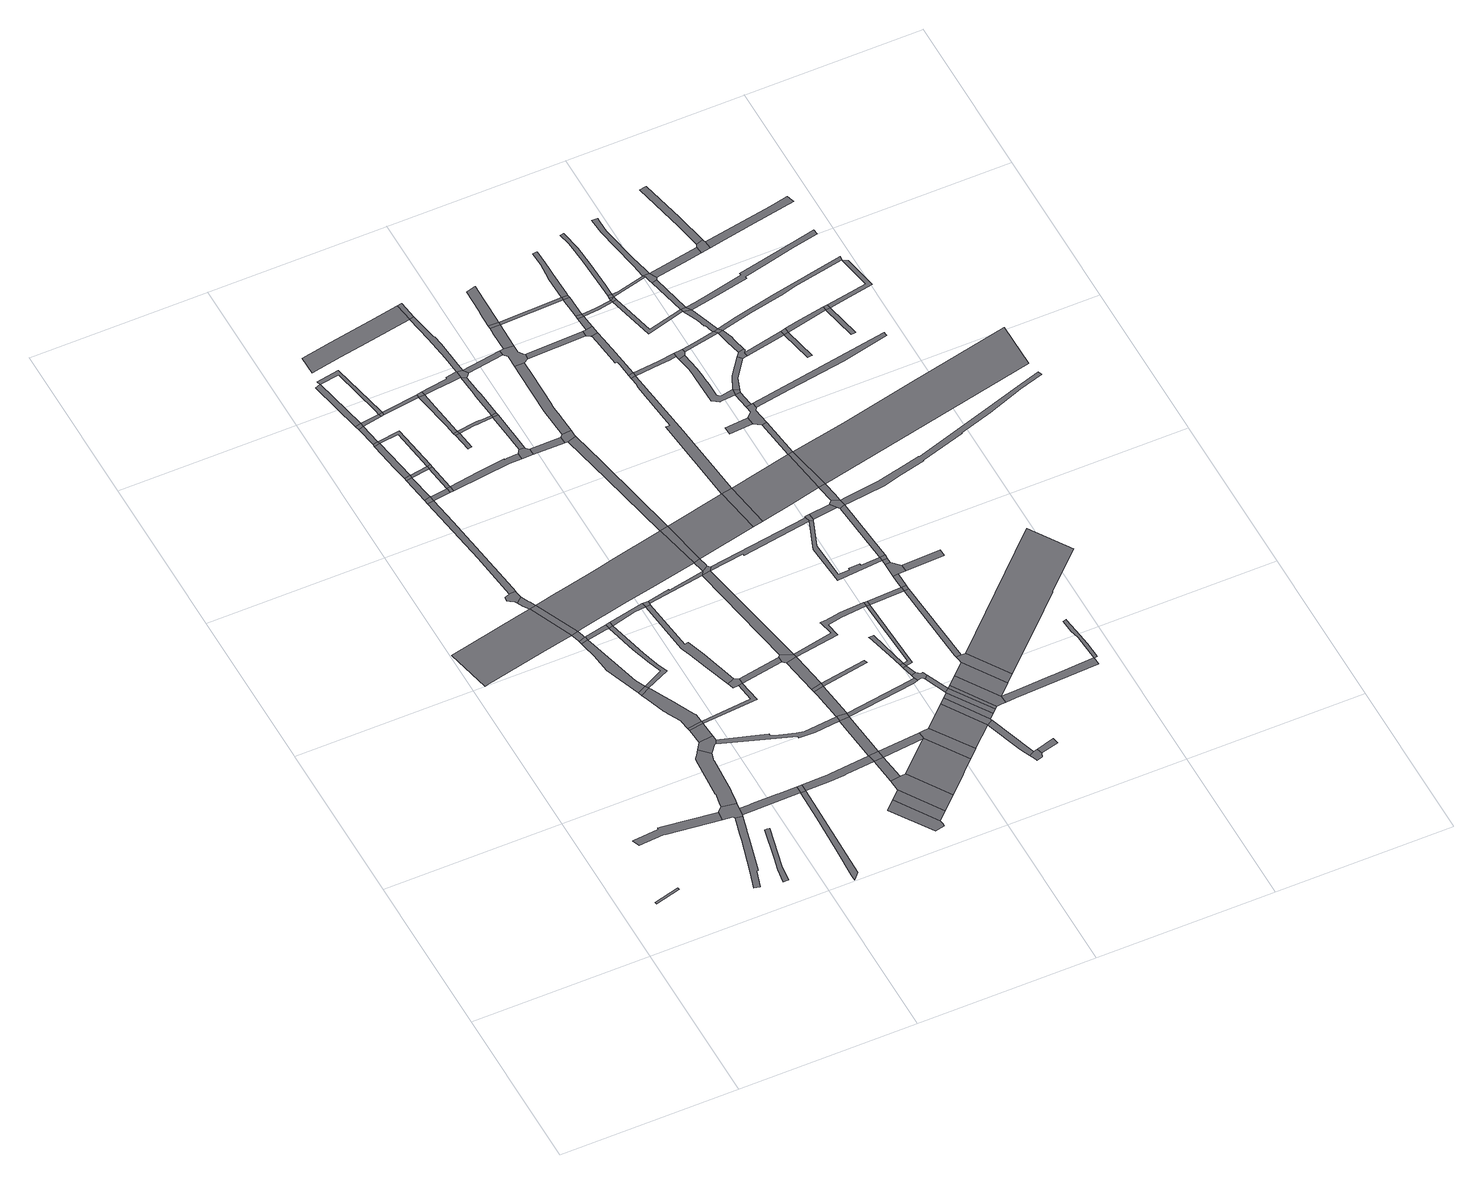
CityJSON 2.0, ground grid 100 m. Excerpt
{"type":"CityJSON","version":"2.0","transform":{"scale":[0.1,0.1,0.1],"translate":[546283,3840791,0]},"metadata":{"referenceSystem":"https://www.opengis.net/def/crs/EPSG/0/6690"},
"CityObjects":{
"road1":{"type":"Road","geometry":[{"type":"MultiSurface","lod":"1","boundaries":[[[0,1,2,3]]]}]},
"road2":{"type":"Road","attributes":{"RoadStructureAttribute.sectionType":"1"},"geometry":[{"type":"MultiSurface","lod":"1","boundaries":[[[4,5,6,7,8,9,10,11,12,13]]]}]},
"road3":{"type":"Road","attributes":{"RoadStructureAttribute.sectionType":"1"},"geometry":[{"type":"MultiSurface","lod":"1","boundaries":[[[14,15,16,17,18,19,20,21,22,23,24,25,26,27,28,29,30]]]}]},
"road4":{"type":"Road","attributes":{"RoadStructureAttribute.sectionType":"1"},"geometry":[{"type":"MultiSurface","lod":"1","boundaries":[[[31,32,33,34,35,36,37,38]]]}]},
"road5":{"type":"Road","attributes":{"RoadStructureAttribute.sectionType":"1"},"geometry":[{"type":"MultiSurface","lod":"1","boundaries":[[[39,40,41,42,43,44,45,46,47]]]}]},
"road6":{"type":"Road","geometry":[{"type":"MultiSurface","lod":"1","boundaries":[[[48,49,13,12,50,51,14,30,52,53,54,55]]]}]},
"road7":{"type":"Road","attributes":{"RoadStructureAttribute.sectionType":"1"},"geometry":[{"type":"MultiSurface","lod":"1","boundaries":[[[56,57,58,59,60,61,62,63,64,65,48,55,66,67,68,69,70,71,72,73,74,75]]]}]},
"road8":{"type":"Road","geometry":[{"type":"MultiSurface","lod":"1","boundaries":[[[76,77,78,79,80,81,82,83,84,85,86]]]}]},
"road9":{"type":"Road","attributes":{"RoadStructureAttribute.sectionType":"1"},"geometry":[{"type":"MultiSurface","lod":"1","boundaries":[[[87,88,89,90,91,53,52,92,93]]]}]},
"road10":{"type":"Road","attributes":{"RoadStructureAttribute.sectionType":"1"},"geometry":[{"type":"MultiSurface","lod":"1","boundaries":[[[94,95,96,86,85,97,31,98]]]}]},
"road11":{"type":"Road","geometry":[{"type":"MultiSurface","lod":"1","boundaries":[[[99,100,101,56,75,102,103,104]]]}]},
"road12":{"type":"Road","geometry":[{"type":"MultiSurface","lod":"1","boundaries":[[[98,31,38,105]]]}]},
"road13":{"type":"Road","geometry":[{"type":"MultiSurface","lod":"1","boundaries":[[[106,107,108,109]]]}]},
"road14":{"type":"Road","attributes":{"RoadStructureAttribute.sectionType":"1"},"geometry":[{"type":"MultiSurface","lod":"1","boundaries":[[[110,111,112,113,114,115,116,117,107,106]]]}]},
"road15":{"type":"Road","attributes":{"RoadStructureAttribute.sectionType":"1"},"geometry":[{"type":"MultiSurface","lod":"1","boundaries":[[[118,119,105,38,120,121,122,123]]]}]},
"road16":{"type":"Road","geometry":[{"type":"MultiSurface","lod":"1","boundaries":[[[124,123,122,114,113]]]}]},
"road17":{"type":"Road","attributes":{"RoadStructureAttribute.sectionType":"1"},"geometry":[{"type":"MultiSurface","lod":"1","boundaries":[[[125,126,127,101,100]]]}]},
"road18":{"type":"Road","attributes":{"RoadStructureAttribute.sectionType":"1"},"geometry":[{"type":"MultiSurface","lod":"1","boundaries":[[[128,93,129,130,131,132,133,134]]]}]},
"road19":{"type":"Road","attributes":{"RoadStructureAttribute.sectionType":"1"},"geometry":[{"type":"MultiSurface","lod":"1","boundaries":[[[135,136,137,138,139,140,141,142,143,109,108,144,145,146,147,148,149,150,151,152]]]}]},
"road20":{"type":"Road","geometry":[{"type":"MultiSurface","lod":"1","boundaries":[[[152,151,127,126,153]]]}]},
"road21":{"type":"Road","attributes":{"RoadStructureAttribute.sectionType":"1"},"geometry":[{"type":"MultiSurface","lod":"1","boundaries":[[[154,155,156,157,158,78,77]]]}]},
"road22":{"type":"Road","geometry":[{"type":"MultiSurface","lod":"1","boundaries":[[[159,160,157,156]]]}]},
"road23":{"type":"Road","attributes":{"RoadStructureAttribute.sectionType":"1"},"geometry":[{"type":"MultiSurface","lod":"1","boundaries":[[[161,124,113,162,163,164]]]}]},
"road24":{"type":"Road","attributes":{"RoadStructureAttribute.sectionType":"1"},"geometry":[{"type":"MultiSurface","lod":"1","boundaries":[[[165,166,160,159]]]}]},
"road25":{"type":"Road","geometry":[{"type":"MultiSurface","lod":"1","boundaries":[[[167,168,166,165]]]}]},
"road26":{"type":"Road","geometry":[{"type":"MultiSurface","lod":"1","boundaries":[[[169,87,93,128]]]}]},
"road27":{"type":"Road","attributes":{"RoadStructureAttribute.sectionType":"1"},"geometry":[{"type":"MultiSurface","lod":"1","boundaries":[[[170,171,172,173,168,167]]]}]},
"road28":{"type":"Road","attributes":{"RoadStructureAttribute.sectionType":"1"},"geometry":[{"type":"MultiSurface","lod":"1","boundaries":[[[174,175,176,177,164,178,179,180,106,109]]]}]},
"road29":{"type":"Road","geometry":[{"type":"MultiSurface","lod":"1","boundaries":[[[181,182,172,171]]]}]},
"road30":{"type":"Road","attributes":{"RoadStructureAttribute.sectionType":"1"},"geometry":[{"type":"MultiSurface","lod":"1","boundaries":[[[183,184,185,159,156,186,187]]]}]},
"road31":{"type":"Road","attributes":{"RoadStructureAttribute.sectionType":"1"},"geometry":[{"type":"MultiSurface","lod":"1","boundaries":[[[188,189,190,182,181]]]}]},
"road32":{"type":"Road","geometry":[{"type":"MultiSurface","lod":"1","boundaries":[[[191,161,164,177]]]}]},
"road33":{"type":"Road","geometry":[{"type":"MultiSurface","lod":"1","boundaries":[[[192,193,190,189]]]}]},
"road34":{"type":"Road","attributes":{"RoadStructureAttribute.sectionType":"1"},"geometry":[{"type":"MultiSurface","lod":"1","boundaries":[[[194,167,165,195]]]}]},
"road35":{"type":"Road","attributes":{"RoadStructureAttribute.sectionType":"1"},"geometry":[{"type":"MultiSurface","lod":"1","boundaries":[[[196,197,198,193,192]]]}]},
"road36":{"type":"Road","geometry":[{"type":"MultiSurface","lod":"1","boundaries":[[[199,183,187,200]]]}]},
"road37":{"type":"Road","attributes":{"RoadStructureAttribute.sectionType":"1"},"geometry":[{"type":"MultiSurface","lod":"1","boundaries":[[[201,181,171,202,194,203]]]}]},
"road38":{"type":"Road","attributes":{"RoadStructureAttribute.sectionType":"1"},"geometry":[{"type":"MultiSurface","lod":"1","boundaries":[[[204,195,183,199]]]}]},
"road39":{"type":"Road","attributes":{"RoadStructureAttribute.sectionType":"1"},"geometry":[{"type":"MultiSurface","lod":"1","boundaries":[[[205,206,207,208,209,153,126]]]}]},
"road40":{"type":"Road","attributes":{"RoadStructureAttribute.sectionType":"1"},"geometry":[{"type":"MultiSurface","lod":"1","boundaries":[[[210,192,189,211]]]}]},
"road41":{"type":"Road","geometry":[{"type":"MultiSurface","lod":"1","boundaries":[[[203,194,195,204]]]}]},
"road42":{"type":"Road","attributes":{"RoadStructureAttribute.sectionType":"1"},"geometry":[{"type":"MultiSurface","lod":"1","boundaries":[[[212,213,214,197,215,216,210,217]]]}]},
"road43":{"type":"Road","attributes":{"RoadStructureAttribute.sectionType":"1"},"geometry":[{"type":"MultiSurface","lod":"1","boundaries":[[[218,191,177,219,220,221,222]]]}]},
"road44":{"type":"Road","attributes":{"RoadStructureAttribute.sectionType":"1"},"geometry":[{"type":"MultiSurface","lod":"1","boundaries":[[[223,224,225,226,227,228,229,104,103,230,231,232,233,234]]]}]},
"road45":{"type":"Road","geometry":[{"type":"MultiSurface","lod":"1","boundaries":[[[217,210,211,235]]]}]},
"road46":{"type":"Road","attributes":{"RoadStructureAttribute.sectionType":"1"},"geometry":[{"type":"MultiSurface","lod":"1","boundaries":[[[236,237,238,169,128,239,240,241,242,243]]]}]},
"road47":{"type":"Road","geometry":[{"type":"MultiSurface","lod":"1","boundaries":[[[244,245,246,207,206,247]]]}]},
"road48":{"type":"Road","attributes":{"RoadStructureAttribute.sectionType":"1"},"geometry":[{"type":"MultiSurface","lod":"1","boundaries":[[[248,249,250,251,222,252,253,254,255,245,244]]]}]},
"road49":{"type":"Road","attributes":{"RoadStructureAttribute.sectionType":"1"},"geometry":[{"type":"MultiSurface","lod":"1","boundaries":[[[256,257,258,259,260,261,98,105,262,263,264,265,266]]]}]},
"road50":{"type":"Road","geometry":[{"type":"MultiSurface","lod":"1","boundaries":[[[267,218,222,251,268]]]}]},
"road51":{"type":"Road","geometry":[{"type":"MultiSurface","lod":"1","boundaries":[[[269,270,271,272,273,274,275]]]}]},
"road52":{"type":"Road","attributes":{"RoadStructureAttribute.sectionType":"1"},"geometry":[{"type":"MultiSurface","lod":"1","boundaries":[[[276,277,217,235,278,279]]]}]},
"road53":{"type":"Road","attributes":{"RoadStructureAttribute.sectionType":"1"},"geometry":[{"type":"MultiSurface","lod":"1","boundaries":[[[280,281,282,283,284,285,286,199,200,287,288,289,290]]]}]},
"road54":{"type":"Road","attributes":{"RoadStructureAttribute.sectionType":"1"},"geometry":[{"type":"MultiSurface","lod":"1","boundaries":[[[291,269,275,292]]]}]},
"road55":{"type":"Road","geometry":[{"type":"MultiSurface","lod":"1","boundaries":[[[293,294,295,296,297,298]]]}]},
"road56":{"type":"Road","geometry":[{"type":"MultiSurface","lod":"1","boundaries":[[[299,300,298,297]]]}]},
"road57":{"type":"Road","attributes":{"RoadStructureAttribute.sectionType":"1"},"geometry":[{"type":"MultiSurface","lod":"1","boundaries":[[[279,301,302,303,300,299,304,305,306,307]]]}]},
"road58":{"type":"Road","attributes":{"RoadStructureAttribute.sectionType":"1"},"geometry":[{"type":"MultiSurface","lod":"1","boundaries":[[[308,247,206,309]]]}]},
"road59":{"type":"Road","attributes":{"RoadStructureAttribute.sectionType":"1"},"geometry":[{"type":"MultiSurface","lod":"1","boundaries":[[[310,311,243,312,313]]]}]},
"road60":{"type":"Road","geometry":[{"type":"MultiSurface","lod":"1","boundaries":[[[314,276,279,307]]]}]},
"road61":{"type":"Road","geometry":[{"type":"MultiSurface","lod":"1","boundaries":[[[315,236,243,311]]]}]},
"road62":{"type":"Road","geometry":[{"type":"MultiSurface","lod":"1","boundaries":[[[316,317,313,312,291,292,318]]]}]},
"road63":{"type":"Road","attributes":{"RoadStructureAttribute.sectionType":"1"},"geometry":[{"type":"MultiSurface","lod":"1","boundaries":[[[319,320,321,322,323,324,325,326,327,328]]]}]},
"road64":{"type":"Road","attributes":{"RoadStructureAttribute.sectionType":"1"},"geometry":[{"type":"MultiSurface","lod":"1","boundaries":[[[329,233,330,236,315]]]}]},
"road65":{"type":"Road","attributes":{"RoadStructureAttribute.sectionType":"1"},"geometry":[{"type":"MultiSurface","lod":"1","boundaries":[[[331,332,333,267,268,334,335]]]}]},
"road66":{"type":"Road","attributes":{"RoadStructureAttribute.sectionType":"1"},"geometry":[{"type":"MultiSurface","lod":"1","boundaries":[[[336,337,338,339,340,341,299,297,342,343,344,345,346,347]]]}]},
"road67":{"type":"Road","geometry":[{"type":"MultiSurface","lod":"1","boundaries":[[[234,233,329,348]]]}]},
"road68":{"type":"Road","attributes":{"RoadStructureAttribute.sectionType":"1"},"geometry":[{"type":"MultiSurface","lod":"1","boundaries":[[[349,350,351,352,234,348]]]}]},
"road69":{"type":"Road","geometry":[{"type":"MultiSurface","lod":"1","boundaries":[[[353,354,351,350,355]]]}]},
"road70":{"type":"Road","geometry":[{"type":"MultiSurface","lod":"1","boundaries":[[[356,357,358,280,290,359,360,361,362]]]}]},
"road71":{"type":"Road","attributes":{"RoadStructureAttribute.sectionType":"1"},"geometry":[{"type":"MultiSurface","lod":"1","boundaries":[[[363,364,365,366,354,353]]]}]},
"road72":{"type":"Road","attributes":{"RoadStructureAttribute.sectionType":"1"},"geometry":[{"type":"MultiSurface","lod":"1","boundaries":[[[367,368,369,370,371,372,373,314,307,374,375,376,377,378]]]}]},
"road73":{"type":"Road","geometry":[{"type":"MultiSurface","lod":"1","boundaries":[[[379,308,309,380,366,365,381]]]}]},
"road74":{"type":"Road","attributes":{"RoadStructureAttribute.sectionType":"1"},"geometry":[{"type":"MultiSurface","lod":"1","boundaries":[[[382,315,311,383]]]}]},
"road75":{"type":"Road","attributes":{"RoadStructureAttribute.sectionType":"1"},"geometry":[{"type":"MultiSurface","lod":"1","boundaries":[[[384,347,385,386,356,362]]]}]},
"road76":{"type":"Road","geometry":[{"type":"MultiSurface","lod":"1","boundaries":[[[387,336,347,384]]]}]},
"road77":{"type":"Road","attributes":{"RoadStructureAttribute.sectionType":"1"},"geometry":[{"type":"MultiSurface","lod":"1","boundaries":[[[383,388,316,318,389,390,391]]]}]},
"road78":{"type":"Road","attributes":{"RoadStructureAttribute.sectionType":"1"},"geometry":[{"type":"MultiSurface","lod":"1","boundaries":[[[392,393,335,394,395,396,397,398,399,379,381]]]}]},
"road79":{"type":"Road","attributes":{"RoadStructureAttribute.sectionType":"1"},"geometry":[{"type":"MultiSurface","lod":"1","boundaries":[[[377,400,401,336,387,402,403,404]]]}]},
"road80":{"type":"Road","attributes":{"RoadStructureAttribute.sectionType":"1"},"geometry":[{"type":"MultiSurface","lod":"1","boundaries":[[[405,360,359,406,407]]]}]},
"road81":{"type":"Road","geometry":[{"type":"MultiSurface","lod":"1","boundaries":[[[408,367,378]]]}]},
"road82":{"type":"Road","geometry":[{"type":"MultiSurface","lod":"1","boundaries":[[[409,410,411,331,335,393,412]]]}]},
"road83":{"type":"Road","geometry":[{"type":"MultiSurface","lod":"1","boundaries":[[[413,414,266,415,416,331,411]]]}]},
"road84":{"type":"Road","geometry":[{"type":"MultiSurface","lod":"1","boundaries":[[[378,377,404,417,418,419,420]]]}]},
"road85":{"type":"Road","geometry":[{"type":"MultiSurface","lod":"1","boundaries":[[[421,256,266,414]]]}]},
"road86":{"type":"Road","attributes":{"RoadStructureAttribute.sectionType":"1"},"geometry":[{"type":"MultiSurface","lod":"1","boundaries":[[[422,423,424,353,355]]]}]},
"road87":{"type":"Road","attributes":{"RoadStructureAttribute.sectionType":"1"},"geometry":[{"type":"MultiSurface","lod":"1","boundaries":[[[425,426,427,428,429,328,430,431,432,408,378,420]]]}]},
"road88":{"type":"Road","attributes":{"RoadStructureAttribute.sectionType":"1"},"geometry":[{"type":"MultiSurface","lod":"1","boundaries":[[[433,434,435,436,348,329,437,438,439,440]]]}]},
"road89":{"type":"Road","attributes":{"RoadStructureAttribute.sectionType":"1"},"geometry":[{"type":"MultiSurface","lod":"1","boundaries":[[[441,442,443,444,445,446,256,421]]]}]},
"road90":{"type":"Road","geometry":[{"type":"MultiSurface","lod":"1","boundaries":[[[447,319,328,429]]]}]},
"road91":{"type":"Road","geometry":[{"type":"MultiSurface","lod":"1","boundaries":[[[448,449,382,383,391,450]]]}]},
"road92":{"type":"Road","geometry":[{"type":"MultiSurface","lod":"1","boundaries":[[[451,452,453,407,406,445,444]]]}]},
"road93":{"type":"Road","attributes":{"RoadStructureAttribute.sectionType":"1"},"geometry":[{"type":"MultiSurface","lod":"1","boundaries":[[[454,420,419,455]]]}]},
"road94":{"type":"Road","attributes":{"RoadStructureAttribute.sectionType":"1"},"geometry":[{"type":"MultiSurface","lod":"1","boundaries":[[[456,457,458,459,460,461,462,463,381,365,464,465,466,467]]]}]},
"road95":{"type":"Road","attributes":{"RoadStructureAttribute.sectionType":"1"},"geometry":[{"type":"MultiSurface","lod":"1","boundaries":[[[468,469,470,453,452,471,472,473,474,475,476,477,478,479,480]]]}]},
"road96":{"type":"Road","attributes":{"RoadStructureAttribute.sectionType":"1"},"geometry":[{"type":"MultiSurface","lod":"1","boundaries":[[[481,448,450,482,483]]]}]},
"road97":{"type":"Road","attributes":{"RoadStructureAttribute.sectionType":"1"},"geometry":[{"type":"MultiSurface","lod":"1","boundaries":[[[484,421,414,485]]]}]},
"road98":{"type":"Road","attributes":{"RoadStructureAttribute.sectionType":"1"},"geometry":[{"type":"MultiSurface","lod":"1","boundaries":[[[486,487,488,489]]]}]},
"road99":{"type":"Road","geometry":[{"type":"MultiSurface","lod":"1","boundaries":[[[490,491,487,486]]]}]},
"road100":{"type":"Road","geometry":[{"type":"MultiSurface","lod":"1","boundaries":[[[492,454,455,493,494,468,480,495,496,497,498,499,500,501]]]}]},
"road101":{"type":"Road","geometry":[{"type":"MultiSurface","lod":"1","boundaries":[[[502,503,504,505,506,491,490]]]}]},
"road102":{"type":"Road","geometry":[{"type":"MultiSurface","lod":"1","boundaries":[[[507,508,509,489,488,433,440,510,511,512,513,514,515,516]]]}]},
"road103":{"type":"Road","geometry":[{"type":"MultiSurface","lod":"1","boundaries":[[[517,481,483,518,519]]]}]},
"road104":{"type":"Road","attributes":{"RoadStructureAttribute.sectionType":"1"},"geometry":[{"type":"MultiSurface","lod":"1","boundaries":[[[520,521,522,412,393,523,524,525,526]]]}]},
"road105":{"type":"Road","attributes":{"RoadStructureAttribute.sectionType":"1"},"geometry":[{"type":"MultiSurface","lod":"1","boundaries":[[[516,515,527,528,529,530]]]}]},
"road106":{"type":"Road","attributes":{"RoadStructureAttribute.sectionType":"1"},"geometry":[{"type":"MultiSurface","lod":"1","boundaries":[[[531,532,492,501,533]]]}]},
"road107":{"type":"Road","attributes":{"RoadStructureAttribute.sectionType":"1"},"geometry":[{"type":"MultiSurface","lod":"1","boundaries":[[[534,517,519,535]]]}]},
"road108":{"type":"Road","attributes":{"RoadStructureAttribute.sectionType":"1"},"geometry":[{"type":"MultiSurface","lod":"1","boundaries":[[[536,518,483,537,538,539,540]]]}]},
"road109":{"type":"Road","geometry":[{"type":"MultiSurface","lod":"1","boundaries":[[[541,531,533,542]]]}]},
"road110":{"type":"Road","geometry":[{"type":"MultiSurface","lod":"1","boundaries":[[[543,540,539,544,545,546,547,548,549]]]}]},
"road111":{"type":"Road","attributes":{"RoadStructureAttribute.sectionType":"1"},"geometry":[{"type":"MultiSurface","lod":"1","boundaries":[[[530,529,534,535,550]]]}]},
"road112":{"type":"Road","attributes":{"RoadStructureAttribute.sectionType":"1"},"geometry":[{"type":"MultiSurface","lod":"1","boundaries":[[[467,551,490,486,552,553]]]}]},
"road113":{"type":"Road","geometry":[{"type":"MultiSurface","lod":"1","boundaries":[[[554,555,530,550,556]]]}]},
"road114":{"type":"Road","attributes":{"RoadStructureAttribute.sectionType":"1"},"geometry":[{"type":"MultiSurface","lod":"1","boundaries":[[[557,558,559,560,561,562,563,564,541,542]]]}]},
"road115":{"type":"Road","geometry":[{"type":"MultiSurface","lod":"1","boundaries":[[[565,484,485,566]]]}]},
"road116":{"type":"Road","attributes":{"RoadStructureAttribute.sectionType":"1"},"geometry":[{"type":"MultiSurface","lod":"1","boundaries":[[[567,554,556,568,569,570]]]}]},
"road117":{"type":"Road","geometry":[{"type":"MultiSurface","lod":"1","boundaries":[[[571,456,467,553]]]}]},
"road118":{"type":"Road","geometry":[{"type":"MultiSurface","lod":"1","boundaries":[[[572,573,574,543,549]]]}]},
"road119":{"type":"Road","attributes":{"RoadStructureAttribute.sectionType":"1"},"geometry":[{"type":"MultiSurface","lod":"1","boundaries":[[[575,498,497,576]]]}]},
"road120":{"type":"Road","attributes":{"RoadStructureAttribute.sectionType":"1"},"geometry":[{"type":"MultiSurface","lod":"1","boundaries":[[[577,567,570,578]]]}]},
"road121":{"type":"Road","attributes":{"RoadStructureAttribute.sectionType":"1"},"geometry":[{"type":"MultiSurface","lod":"1","boundaries":[[[579,580,581,582,583,584,585,586,587,588,589,590,484,565]]]}]},
"road122":{"type":"Road","attributes":{"RoadStructureAttribute.sectionType":"1"},"geometry":[{"type":"MultiSurface","lod":"1","boundaries":[[[591,571,553,592]]]}]},
"road123":{"type":"Road","attributes":{"RoadStructureAttribute.sectionType":"1"},"geometry":[{"type":"MultiSurface","lod":"1","boundaries":[[[593,542,533,594]]]}]},
"road124":{"type":"Road","geometry":[{"type":"MultiSurface","lod":"1","boundaries":[[[595,596,597,598,577,578,599,600]]]}]},
"road125":{"type":"Road","attributes":{"RoadStructureAttribute.sectionType":"1"},"geometry":[{"type":"MultiSurface","lod":"1","boundaries":[[[601,592,602,603,597,596]]]}]},
"road126":{"type":"Road","attributes":{"RoadStructureAttribute.sectionType":"1"},"geometry":[{"type":"MultiSurface","lod":"1","boundaries":[[[526,604,605,606,607,608,609,610,611,612,613,614]]]}]},
"road127":{"type":"Road","geometry":[{"type":"MultiSurface","lod":"1","boundaries":[[[615,616,520,526,614,617]]]}]},
"road128":{"type":"Road","geometry":[{"type":"MultiSurface","lod":"1","boundaries":[[[618,619,582,581]]]}]},
"road129":{"type":"Road","attributes":{"RoadStructureAttribute.sectionType":"1"},"geometry":[{"type":"MultiSurface","lod":"1","boundaries":[[[620,621,622,565,566,623,624]]]}]},
"road130":{"type":"Road","geometry":[{"type":"MultiSurface","lod":"1","boundaries":[[[625,626,591,592,601]]]}]},
"road131":{"type":"Road","attributes":{"RoadStructureAttribute.sectionType":"1"},"geometry":[{"type":"MultiSurface","lod":"1","boundaries":[[[627,628,629,630,631,632,633,634,635,636,619,618]]]}]},
"road132":{"type":"Road","attributes":{"RoadStructureAttribute.sectionType":"1"},"geometry":[{"type":"MultiSurface","lod":"1","boundaries":[[[637,638,639,640,641,591,626]]]}]},
"road133":{"type":"Road","geometry":[{"type":"MultiSurface","lod":"1","boundaries":[[[642,643,575,576,644,631,630]]]}]},
"road134":{"type":"Road","attributes":{"RoadStructureAttribute.sectionType":"1"},"geometry":[{"type":"MultiSurface","lod":"1","boundaries":[[[645,646,647,648,643,642]]]}]},
"road135":{"type":"Road","attributes":{"RoadStructureAttribute.sectionType":"1"},"geometry":[{"type":"MultiSurface","lod":"1","boundaries":[[[649,606,650,651,652]]]}]},
"road136":{"type":"Road","attributes":{"RoadStructureAttribute.sectionType":"1"},"geometry":[{"type":"MultiSurface","lod":"1","boundaries":[[[653,615,617,654]]]}]},
"road137":{"type":"Road","geometry":[{"type":"MultiSurface","lod":"1","boundaries":[[[652,651,655,656,638,637,657,658]]]}]},
"road138":{"type":"Road","geometry":[{"type":"MultiSurface","lod":"1","boundaries":[[[659,647,646,660]]]}]},
"road139":{"type":"Road","geometry":[{"type":"MultiSurface","lod":"1","boundaries":[[[661,607,606,649]]]}]},
"road140":{"type":"Road","attributes":{"RoadStructureAttribute.sectionType":"1"},"geometry":[{"type":"MultiSurface","lod":"1","boundaries":[[[662,594,659,660]]]}]},
"road141":{"type":"Road","geometry":[{"type":"MultiSurface","lod":"1","boundaries":[[[663,593,594,662]]]}]},
"road142":{"type":"Road","attributes":{"RoadStructureAttribute.sectionType":"1"},"geometry":[{"type":"MultiSurface","lod":"1","boundaries":[[[664,665,666,667,607,661]]]}]},
"road143":{"type":"Road","attributes":{"RoadStructureAttribute.sectionType":"1"},"geometry":[{"type":"MultiSurface","lod":"1","boundaries":[[[668,669,670,671,672,673,674,570,569,675,676]]]}]},
"road144":{"type":"Road","attributes":{"RoadStructureAttribute.sectionType":"1"},"geometry":[{"type":"MultiSurface","lod":"1","boundaries":[[[677,678,618,581,679,680,681]]]}]},
"road145":{"type":"Road","geometry":[{"type":"MultiSurface","lod":"1","boundaries":[[[682,683,653,654,666,665,684]]]}]},
"road146":{"type":"Road","geometry":[{"type":"MultiSurface","lod":"1","boundaries":[[[685,686,687,688]]]}]},
"road147":{"type":"Road","attributes":{"RoadStructureAttribute.sectionType":"1"},"geometry":[{"type":"MultiSurface","lod":"1","boundaries":[[[689,690,691,692,693,694,695,696,697,698,699,593,663]]]}]},
"road148":{"type":"Road","attributes":{"RoadStructureAttribute.sectionType":"1"},"geometry":[{"type":"MultiSurface","lod":"1","boundaries":[[[700,701,702,624,703,704,705,706,682,684]]]}]},
"road149":{"type":"Road","attributes":{"RoadStructureAttribute.sectionType":"1"},"geometry":[{"type":"MultiSurface","lod":"1","boundaries":[[[707,708,660,646,709,710]]]}]},
"road150":{"type":"Road","geometry":[{"type":"MultiSurface","lod":"1","boundaries":[[[711,620,624,702]]]}]},
"road151":{"type":"Road","attributes":{"RoadStructureAttribute.sectionType":"1"},"geometry":[{"type":"MultiSurface","lod":"1","boundaries":[[[712,713,658,657]]]}]},
"road152":{"type":"Road","attributes":{"RoadStructureAttribute.sectionType":"1"},"geometry":[{"type":"MultiSurface","lod":"1","boundaries":[[[714,715,620,711]]]}]},
"road153":{"type":"Road","geometry":[{"type":"MultiSurface","lod":"1","boundaries":[[[716,717,718,719,685,688,715,714,720,721,722,723]]]}]},
"road154":{"type":"Road","attributes":{"RoadStructureAttribute.sectionType":"1"},"geometry":[{"type":"MultiSurface","lod":"1","boundaries":[[[724,725,726,727,728,729,730,731,732,733,734,735,736,737,738,739,740,741,742,743,744]]]}]},
"road155":{"type":"Road","geometry":[{"type":"MultiSurface","lod":"1","boundaries":[[[745,677,681,733,732,746,747]]]}]},
"road156":{"type":"Road","attributes":{"RoadStructureAttribute.sectionType":"1"},"geometry":[{"type":"MultiSurface","lod":"1","boundaries":[[[748,749,707]]]}]},
"road157":{"type":"Road","geometry":[{"type":"MultiSurface","lod":"1","boundaries":[[[748,707,710,750]]]}]},
"road158":{"type":"Road","geometry":[{"type":"MultiSurface","lod":"1","boundaries":[[[751,752,749,748]]]}]},
"road159":{"type":"Road","attributes":{"RoadStructureAttribute.sectionType":"1"},"geometry":[{"type":"MultiSurface","lod":"1","boundaries":[[[753,754,743,718,717]]]}]},
"road160":{"type":"Road","geometry":[{"type":"MultiSurface","lod":"1","boundaries":[[[744,743,754,755]]]}]},
"road161":{"type":"Road","attributes":{"RoadStructureAttribute.sectionType":"1"},"geometry":[{"type":"MultiSurface","lod":"1","boundaries":[[[756,757,758,759,760,761,762,763,752,751]]]}]},
"road162":{"type":"Road","attributes":{"RoadStructureAttribute.sectionType":"1"},"geometry":[{"type":"MultiSurface","lod":"1","boundaries":[[[764,750,710,765,766,767]]]}]},
"road163":{"type":"Road","attributes":{"RoadStructureAttribute.sectionType":"1"},"geometry":[{"type":"MultiSurface","lod":"1","boundaries":[[[768,769,600,599,770,771,772,773,774,775,776]]]}]},
"road164":{"type":"Road","attributes":{"RoadStructureAttribute.sectionType":"1"},"geometry":[{"type":"MultiSurface","lod":"1","boundaries":[[[777,778,744,755,779,780]]]}]},
"road165":{"type":"Road","attributes":{"RoadStructureAttribute.sectionType":"1"},"geometry":[{"type":"MultiSurface","lod":"1","boundaries":[[[781,782,751,748,783,784]]]}]},
"road166":{"type":"Road","attributes":{"RoadStructureAttribute.sectionType":"1"},"geometry":[{"type":"MultiSurface","lod":"1","boundaries":[[[785,786,745,747,787]]]}]},
"road167":{"type":"Road","attributes":{"RoadStructureAttribute.sectionType":"1"},"geometry":[{"type":"MultiSurface","lod":"1","boundaries":[[[788,789,790,791,792,793,794,795,668,796]]]}]},
"road168":{"type":"Road","geometry":[{"type":"MultiSurface","lod":"1","boundaries":[[[797,798,799,777,780,800,801]]]}]},
"road169":{"type":"Road","geometry":[{"type":"MultiSurface","lod":"1","boundaries":[[[767,766,802,803]]]}]},
"road170":{"type":"Road","attributes":{"RoadStructureAttribute.sectionType":"1"},"geometry":[{"type":"MultiSurface","lod":"1","boundaries":[[[766,804,805,806,807,808,809,785,810,811,802]]]}]},
"road171":{"type":"Road","attributes":{"RoadStructureAttribute.sectionType":"1"},"geometry":[{"type":"MultiSurface","lod":"1","boundaries":[[[812,813,814,767,803]]]}]},
"road172":{"type":"Road","geometry":[{"type":"MultiSurface","lod":"1","boundaries":[[[781,784,815,816,813,812,817,818,819]]]}]},
"road173":{"type":"Road","geometry":[{"type":"MultiSurface","lod":"1","boundaries":[[[810,785,787,820]]]}]},
"road174":{"type":"Road","attributes":{"RoadStructureAttribute.sectionType":"1"},"geometry":[{"type":"MultiSurface","lod":"1","boundaries":[[[821,822,820,787,823,799,798]]]}]},
"road175":{"type":"Road","attributes":{"RoadStructureAttribute.sectionType":"1"},"geometry":[{"type":"MultiSurface","lod":"1","boundaries":[[[824,825,826,827,828,781,819,829,830,831,832,833,834]]]}]},
"road176":{"type":"Road","attributes":{"RoadStructureAttribute.sectionType":"1"},"geometry":[{"type":"MultiSurface","lod":"1","boundaries":[[[835,801,800,836]]]}]},
"road177":{"type":"Road","attributes":{"RoadStructureAttribute.sectionType":"1"},"geometry":[{"type":"MultiSurface","lod":"1","boundaries":[[[837,838,819,818,839,840]]]}]},
"road178":{"type":"Road","attributes":{"RoadStructureAttribute.sectionType":"1"},"geometry":[{"type":"MultiSurface","lod":"1","boundaries":[[[841,842,843,844,845,846,847,716,723]]]}]},
"road179":{"type":"Road","geometry":[{"type":"MultiSurface","lod":"1","boundaries":[[[848,849,850,851,836]]]}]},
"road180":{"type":"Road","geometry":[{"type":"MultiSurface","lod":"1","boundaries":[[[852,835,836,851]]]}]},
"road181":{"type":"Road","attributes":{"RoadStructureAttribute.sectionType":"1"},"geometry":[{"type":"MultiSurface","lod":"1","boundaries":[[[853,854,855,856,857,858,859,860,861,862,684,665,863,864,865,866,867,868,869,870,871,872]]]}]},
"road182":{"type":"Road","geometry":[{"type":"MultiSurface","lod":"1","boundaries":[[[873,874,837,840,875,876]]]}]},
"road183":{"type":"Road","attributes":{"RoadStructureAttribute.sectionType":"1"},"geometry":[{"type":"MultiSurface","lod":"1","boundaries":[[[877,878,879,711,702,880]]]}]},
"road184":{"type":"Road","attributes":{"RoadStructureAttribute.sectionType":"1"},"geometry":[{"type":"MultiSurface","lod":"1","boundaries":[[[881,882,883,884,874,873]]]}]},
"road185":{"type":"Road","attributes":{"RoadStructureAttribute.sectionType":"1"},"geometry":[{"type":"MultiSurface","lod":"1","boundaries":[[[885,886,852,851,887]]]}]},
"road186":{"type":"Road","attributes":{"RoadStructureAttribute.sectionType":"1"},"geometry":[{"type":"MultiSurface","lod":"1","boundaries":[[[888,889,890,810,820,891,892,893,894,895]]]}]},
"road187":{"type":"Road","attributes":{"RoadStructureAttribute.sectionType":"1"},"geometry":[{"type":"MultiSurface","lod":"1","boundaries":[[[896,897,898,899,900,901,902,803,802,903,904,905,906,907,908]]]}]},
"road188":{"type":"Road","geometry":[{"type":"MultiSurface","lod":"1","boundaries":[[[909,910,911,912,913,887]]]}]},
"road189":{"type":"Road","geometry":[{"type":"MultiSurface","lod":"1","boundaries":[[[914,885,887,913]]]}]},
"road190":{"type":"Road","attributes":{"RoadStructureAttribute.sectionType":"1"},"geometry":[{"type":"MultiSurface","lod":"1","boundaries":[[[915,916,876,875,917,918,919]]]}]},
"road191":{"type":"Road","attributes":{"RoadStructureAttribute.sectionType":"1"},"geometry":[{"type":"MultiSurface","lod":"1","boundaries":[[[895,920,921,914,913,922,923,924,925]]]}]}
},
"vertices":[
[329,354,0],[185,316,0],[187,303,0],[331,342,0],
[437,759,0],[418,761,0],[416,750,0],[274,738,0],[268,738,0],[283,695,0],[422,705,0],[437,703,0],[732,665,0],[737,721,0],
[797,648,0],[769,542,0],[758,500,0],[720,361,0],[702,295,0],[700,287,0],[671,184,0],[702,175,0],[733,278,0],[734,282,0],[743,279,0],[796,490,0],[808,535,0],[811,548,0],[811,549,0],[814,561,0],[833,640,0],
[497,2369,0],[495,2369,0],[421,2352,0],[10,2262,0],[66,2001,0],[80,2004,0],[424,2078,0],[607,2117,0],
[862,253,0],[919,507,0],[919,508,0],[907,509,0],[894,510,0],[851,320,0],[834,242,0],[820,155,0],[850,155,0],
[767,747,0],[753,734,0],[790,658,0],[796,650,0],[836,652,0],[841,696,0],[844,714,0],[846,732,0],
[832,1144,0],[810,1112,0],[798,1096,0],[794,1090,0],[794,1084,0],[794,1082,0],[780,839,0],[780,838,0],[778,823,0],[772,779,0],[851,767,0],[856,807,0],[858,816,0],[858,819,0],[860,826,0],[872,1041,0],[872,1042,0],[872,1050,0],[881,1079,0],[884,1090,0],
[487,2503,0],[487,2507,0],[451,2504,0],[449,2504,0],[435,2498,0],[423,2494,0],[420,2469,0],[434,2458,0],[454,2443,0],[460,2433,0],[493,2461,0],
[1165,700,0],[1060,698,0],[1058,698,0],[916,697,0],[898,697,0],[1160,655,0],[1166,655,0],
[532,2382,0],[518,2411,0],[514,2419,0],[478,2400,0],[535,2377,0],
[942,1171,0],[941,1194,0],[862,1186,0],[925,1141,0],[930,1140,0],[943,1164,0],
[647,2127,0],
[787,1645,0],[736,1618,0],[743,1598,0],[797,1626,0],
[758,1701,0],[672,2030,0],[672,2031,0],[666,2052,0],[629,2043,0],[632,2021,0],[646,1941,0],[662,1827,0],
[660,2083,0],[657,2097,0],[607,2115,0],[622,2073,0],[625,2064,0],[661,2077,0],
[664,2078,0],
[934,1288,0],[934,1291,0],[852,1278,0],
[1195,656,0],[1162,466,0],[1154,238,0],[1148,47,0],[1147,33,0],[1147,9,0],[1184,46,0],
[932,1318,0],[929,1360,0],[928,1361,0],[921,1375,0],[881,1457,0],[867,1487,0],[842,1537,0],[802,1618,0],[799,1624,0],[758,1557,0],[791,1459,0],[793,1455,0],[798,1446,0],[810,1421,0],[844,1356,0],[844,1353,0],[850,1296,0],[933,1308,0],
[933,1306,0],
[484,2533,0],[414,3071,0],[390,3237,0],[355,3230,0],[417,2790,0],
[386,3267,0],[351,3259,0],
[793,2104,0],[669,2053,0],[777,2072,0],[797,2076,0],
[362,3425,0],[328,3418,0],
[360,3442,0],[326,3436,0],
[1195,700,0],
[347,3524,0],[320,3702,0],[288,3695,0],[313,3524,0],
[930,1690,0],[904,1753,0],[876,1852,0],[820,2081,0],[841,1892,0],[877,1777,0],[900,1703,0],
[315,3718,0],[286,3712,0],
[487,3282,0],[484,3281,0],[412,3269,0],[412,3240,0],[490,3250,0],
[314,3722,0],[297,3843,0],[268,3832,0],
[816,2109,0],
[294,3866,0],[263,3858,0],
[465,3460,0],[465,3440,0],
[294,3871,0],[230,4193,0],[200,4183,0],
[507,3285,0],[510,3253,0],
[445,3738,0],[430,3717,0],[482,3464,0],
[485,3444,0],
[1249,1316,0],[1230,1446,0],[1207,1441,0],[1223,1333,0],[1054,1319,0],
[403,3882,0],[406,3864,0],
[420,3902,0],[352,4239,0],[223,4215,0],[340,4211,0],[398,3910,0],[423,3885,0],
[1020,2151,0],[825,2082,0],[960,2117,0],[1024,2123,0],[1026,2123,0],
[1552,1036,0],[1406,1022,0],[1368,1018,0],[1327,1025,0],[1242,1051,0],[1198,1071,0],[1202,1082,0],[1323,1000,0],[1321,992,0],[1413,988,0],[1557,1003,0],[1554,1036,0],
[423,3867,0],
[1581,728,0],[1320,701,0],[1318,701,0],[1197,656,0],[1324,657,0],[1414,664,0],[1429,667,0],[1591,682,0],
[1206,1494,0],[1165,1475,0],[1177,1438,0],[1229,1480,0],
[1146,1708,0],[1110,1813,0],[1089,1809,0],[1053,2127,0],[1061,1794,0],[1078,1743,0],[1081,1735,0],[1116,1627,0],
[1317,2550,0],[1014,2483,0],[938,2466,0],[875,2452,0],[699,2414,0],[672,2408,0],[649,2127,0],[666,2131,0],[940,2192,0],[1114,2228,0],[1375,2283,0],
[1053,2153,0],[1053,2135,0],
[1558,406,0],[1505,355,0],[1657,124,0],[1713,136,0],[1712,155,0],[1711,157,0],[1709,176,0],
[631,3917,0],[454,3890,0],[489,3876,0],[633,3897,0],
[910,3334,0],[901,3334,0],[845,3330,0],[832,3328,0],[832,3332,0],[678,3312,0],[509,3285,0],[521,3254,0],[685,3275,0],[844,3295,0],[912,3295,0],
[1611,457,0],[1761,225,0],
[700,3474,0],[700,3473,0],[711,3475,0],[722,3478,0],[709,3588,0],[684,3583,0],
[704,3603,0],[682,3598,0],
[647,3817,0],[665,3711,0],[673,3665,0],[702,3614,0],[688,3721,0],[677,3806,0],[666,3897,0],
[1472,1522,0],[1472,1488,0],
[1660,536,0],[1643,686,0],[1605,527,0],[1660,534,0],
[663,3922,0],
[1637,732,0],
[1695,536,0],[1674,535,0],[1845,304,0],
[811,4498,0],[671,4472,0],[441,4430,0],[400,4423,0],[226,4391,0],[226,4280,0],[402,4314,0],[561,4340,0],[818,4386,0],[825,4387,0],
[1611,1007,0],[1556,1000,0],
[1389,2212,0],[1182,2172,0],[1181,2177,0],[1150,2151,0],[1375,2189,0],
[906,3625,0],[848,3621,0],[846,3621,0],[836,3620,0],[815,3619,0],[808,3619,0],[801,3601,0],[818,3602,0],[841,3604,0],[852,3605,0],[854,3605,0],[906,3610,0],
[1611,1033,0],
[1610,1040,0],[1584,1247,0],[1528,1235,0],[1532,1209,0],
[1584,1270,0],[1525,1256,0],[1586,1247,0],
[928,3357,0],[924,3352,0],[922,3349,0],[976,3295,0],[976,3335,0],[962,3350,0],[958,3353,0],
[1583,1278,0],[1553,1477,0],[1552,1487,0],[1492,1471,0],
[878,3967,0],[876,3966,0],[839,3960,0],[815,3956,0],[815,3951,0],[815,3946,0],[715,3930,0],[726,3904,0],[828,3916,0],[857,3919,0],[880,3922,0],[880,3966,0],
[1484,1534,0],[1481,1480,0],[1547,1507,0],
[1877,755,0],[1880,710,0],
[936,3612,0],[921,3443,0],[922,3428,0],
[934,3629,0],
[1859,691,0],[1951,404,0],[1963,418,0],[2030,482,0],
[1425,2194,0],[1424,2199,0],[1376,2179,0],[1430,1855,0],[1431,1853,0],[1451,1729,0],[1461,1680,0],[1461,1679,0],
[891,3797,0],[893,3775,0],[920,3778,0],[918,3805,0],[908,3907,0],
[980,3335,0],[1151,3295,0],[1151,3337,0],
[880,3967,0],
[1428,2229,0],[1425,2230,0],[1424,2231,0],[1439,2222,0],
[1422,2246,0],[1411,2294,0],[1388,2223,0],[1388,2218,0],
[917,3917,0],[926,3928,0],[930,3932,0],[912,3962,0],
[1364,2561,0],
[1854,1295,0],[1851,1305,0],[1849,1315,0],
[906,4029,0],[893,4169,0],[887,4227,0],[880,4227,0],[851,4393,0],[852,4229,0],[869,4075,0],[880,3969,0],
[2021,1098,0],[2011,1094,0],[1995,1091,0],[1615,1033,0],[1613,1008,0],[1615,1008,0],[2002,1065,0],[2027,1073,0],
[1267,3081,0],[1266,3085,0],[1263,3102,0],[1222,3310,0],[1171,3295,0],[1232,2984,0],
[838,4502,0],
[1933,761,0],[1909,758,0],[2085,535,0],
[1220,3323,0],[1218,3357,0],[1166,3353,0],
[1135,3996,0],[1137,3967,0],
[2019,1666,0],[1883,1659,0],[1795,1642,0],[1792,1641,0],[1766,1639,0],[1763,1639,0],[1763,1637,0],[1781,1554,0],[1804,1529,0],[1791,1609,0],[1873,1625,0],[2020,1639,0],
[1157,3871,0],[1156,3816,0],[1155,3532,0],[1214,3443,0],[1213,3445,0],[1213,3453,0],[1213,3456,0],[1212,3468,0],[1209,3533,0],[1209,3555,0],[1209,3556,0],[1210,3786,0],[1211,3870,0],
[2060,880,0],[2148,592,0],[2209,651,0],
[1706,2637,0],[1747,2368,0],
[2020,1189,0],[2001,1183,0],[2017,1118,0],[2040,1127,0],
[2014,1211,0],[1996,1205,0],
[1158,3999,0],[1140,3964,0],[1157,3944,0],[1233,3885,0],[1236,3885,0],[1237,3885,0],[1240,3918,0],[1237,3922,0],[1213,3950,0],[1213,3997,0],
[1965,1446,0],[1951,1444,0],[1937,1443,0],[1938,1441,0],[1976,1288,0],
[2074,1111,0],[2064,1110,0],[2050,1120,0],[2041,1078,0],[2047,1080,0],[2053,1079,0],[2059,1077,0],[2063,1073,0],[2067,1068,0],[2085,1088,0],
[2091,910,0],[2242,672,0],[2239,680,0],
[2010,2316,0],[2010,2315,0],[2010,2308,0],[1621,2227,0],[1622,2216,0],[2013,2279,0],[2018,2279,0],
[2095,997,0],[2095,996,0],[2117,942,0],[2142,958,0],
[1160,4154,0],[1159,4110,0],[1216,4153,0],
[2119,936,0],[2268,708,0],
[2329,404,0],[2282,430,0],[2290,410,0],[2306,373,0],[2337,386,0],
[1160,4174,0],[1216,4173,0],
[2359,392,0],[2319,342,0],[2325,324,0],[2359,335,0],[2360,338,0],[2366,356,0],[2368,360,0],
[2291,730,0],
[2042,1214,0],[2057,1194,0],[2038,1639,0],
[2156,972,0],[2146,962,0],[2305,743,0],
[1216,4177,0],[1216,4183,0],[1217,4337,0],[1218,4442,0],[1163,4426,0],[1161,4288,0],[1161,4269,0],[1161,4268,0],
[1766,2650,0],[1808,2381,0],
[2207,1020,0],[2329,745,0],[2357,746,0],[2356,792,0],
[2037,1666,0],
[2470,386,0],[2466,404,0],[2462,421,0],
[1567,3931,0],[1568,3896,0],
[2277,1087,0],[2426,859,0],
[1720,3110,0],[1673,3537,0],[1673,3544,0],[1645,3537,0],[1651,3489,0],[1651,3488,0],[1648,3474,0],[1648,3472,0],[1658,3372,0],[1673,3224,0],[1678,3168,0],[1654,3167,0],
[2232,1675,0],[2234,1646,0],
[1574,4181,0],[1575,4164,0],
[2299,1131,0],[2299,1132,0],[2271,1130,0],[2275,1107,0],[2473,904,0],[2325,1132,0],
[2262,1649,0],[2263,1218,0],[2270,1144,0],
[1951,2098,0],[1968,1858,0],[2227,1879,0],[2226,1904,0],[2115,1897,0],[2115,1907,0],[2053,1904,0],[2053,1894,0],[1988,1891,0],[1976,2113,0],[2035,2270,0],
[2037,2320,0],[2025,2318,0],[2040,2282,0],
[1670,3567,0],[1642,3563,0],
[2122,2729,0],[2117,2728,0],[1767,2650,0],[1986,2421,0],[2160,2461,0],
[2261,1663,0],[2261,1676,0],
[1651,3726,0],[1636,3840,0],[1636,3842,0],[1631,3888,0],[1592,3882,0],[1594,3882,0],[1599,3839,0],[1618,3666,0],[1631,3668,0],[1634,3644,0],
[2259,1762,0],[2230,1758,0],[2231,1703,0],[2232,1684,0],[2232,1679,0],
[1625,3938,0],[1586,3931,0],[1573,3894,0],
[1616,4017,0],[1616,4019,0],[1582,4016,0],[1586,3942,0],
[2257,1880,0],[2227,1874,0],[2228,1847,0],[2257,1848,0],
[2160,2334,0],[2183,2299,0],
[2229,1814,0],[2229,1813,0],[2301,1764,0],[2300,1804,0],
[1581,4040,0],[1613,4037,0],
[2256,1905,0],
[1610,4165,0],
[1609,4182,0],
[2256,1934,0],[2225,2297,0],[2194,2287,0],[2226,1915,0],
[2888,819,0],[2877,818,0],[2647,807,0],[2646,807,0],[2515,800,0],[2413,795,0],[2380,793,0],[2416,749,0],[2890,772,0],
[1909,3594,0],[1823,3581,0],[1816,3559,0],[1875,3565,0],[1911,3570,0],
[2178,2356,0],[2161,2336,0],[2220,2336,0],
[2050,3041,0],[1918,3031,0],[1922,2984,0],[2054,2994,0],
[1609,4200,0],[1605,4344,0],[1604,4389,0],[1605,4428,0],[1600,4513,0],[1600,4514,0],[1573,4510,0],[1578,4428,0],[1574,4365,0],[1571,4315,0],[1574,4187,0],
[2214,2383,0],[2202,2465,0],[2201,2470,0],[2161,2458,0],[2165,2433,0],[2174,2377,0],[2177,2358,0],
[1786,4056,0],[1699,4042,0],[1707,4025,0],[1791,4043,0],
[2151,2735,0],
[2521,1772,0],[2520,1812,0],
[2121,2971,0],[2093,2966,0],
[2115,3117,0],[2105,3115,0],[2076,3110,0],[2081,3071,0],[2109,3068,0],[2115,3079,0],[2116,3080,0],[2119,3085,0],
[1995,3232,0],[1990,3237,0],[1977,3250,0],[1976,3328,0],[1974,3372,0],[1974,3377,0],[1972,3414,0],[1969,3453,0],[1954,3557,0],[1916,3546,0],[1931,3468,0],[1934,3421,0],[1934,3376,0],[1934,3371,0],[1934,3339,0],[1935,3223,0],[1957,3209,0],[1974,3199,0],[1984,3200,0],[2064,3208,0],[2067,3245,0],
[1961,3601,0],[1960,3569,0],[1964,3578,0],
[1809,4071,0],[1786,4071,0],
[1813,4051,0],
[1808,4091,0],[1786,4091,0],
[2103,3128,0],[2091,3211,0],
[2097,3228,0],
[1808,4156,0],[1801,4326,0],[1795,4446,0],[1776,4565,0],[1753,4560,0],[1767,4493,0],[1778,4361,0],[1785,4161,0],
[1874,3794,0],[1857,3769,0],[2077,3829,0],[2074,3845,0],
[2973,1753,0],[2850,1636,0],[2561,988,0],[2628,1052,0],[2629,1053,0],[2803,1219,0],[2898,1309,0],[2898,1310,0],[3123,1524,0],
[2186,3432,0],[2105,3328,0],[2125,3304,0],[2204,3411,0],
[2005,4131,0],[1848,4091,0],[2006,4119,0],[2012,4120,0],
[2156,3639,0],[2028,3611,0],[2171,3619,0],
[2900,923,0],[2892,985,0],[2878,1111,0],[2878,1112,0],[2868,1110,0],[2858,1107,0],[2864,1030,0],[2877,978,0],[2906,820,0],
[2242,3456,0],[2239,3467,0],[2204,3456,0],[2232,3416,0],[2228,3440,0],
[2122,3817,0],[2102,3845,0],
[2086,3809,0],[2087,3809,0],[2118,3742,0],[2131,3694,0],[2136,3695,0],[2149,3646,0],[2181,3647,0],[2142,3757,0],
[2053,4078,0],[2024,4068,0],[2036,4015,0],
[2015,4107,0],[2019,4090,0],[2058,4088,0],[2061,4094,0],[2039,4133,0],
[2199,3626,0],
[2223,3543,0],[2219,3566,0],[2186,3542,0],
[1940,4582,0],[1945,4487,0],[1965,4368,0],[1991,4216,0],[2004,4133,0],[2037,4142,0],[2020,4238,0],[2015,4238,0],[1974,4486,0],[1972,4562,0],[1973,4581,0],
[2457,3491,0],[2462,3460,0],
[2330,4186,0],[2041,4133,0],[2230,4123,0],[2336,4142,0],
[2323,3119,0],[2654,3172,0],[2922,3231,0],[2920,3242,0],[2918,3253,0],[2799,3234,0],[2500,3183,0],
[2499,3272,0],[2513,3274,0],[2526,3276,0],[2489,3468,0],
[2485,3498,0],
[3494,2673,0],[3357,2629,0],[3143,2562,0],[2960,2504,0],[2703,2424,0],[2702,2427,0],[2570,2395,0],[2562,2394,0],[2450,2367,0],[2252,2340,0],[2258,2301,0],[2460,2326,0],[2572,2355,0],[2711,2390,0],[2710,2393,0],[2967,2469,0],[2967,2473,0],[3157,2532,0],[3363,2608,0],[3501,2650,0],
[2381,4216,0],[2340,4204,0],[2391,4153,0],[2385,4199,0],
[3473,3018,0],[2905,2894,0],[2467,2797,0],[3477,2746,0],
[2343,4404,0],[2287,4666,0],[2246,4658,0],[2311,4351,0],
[2721,3542,0],[2556,3514,0],[2724,3520,0],
[2948,3812,0],[2527,3726,0],[2300,3676,0],[2260,3641,0],[2377,3667,0],[2582,3711,0],[2654,3730,0],[2944,3787,0],
[2908,4030,0],[2793,4005,0],[2559,3955,0],[2447,3932,0],[2449,3919,0],[2274,3880,0],[2161,3856,0],[2242,3841,0],[2462,3887,0],[2461,3900,0],[2595,3930,0],[2761,3967,0],[2912,4000,0],
[2766,3316,0],[2778,3316,0],[2791,3316,0],[2790,3318,0],[2749,3523,0],
[2746,3547,0],
[2889,4292,0],[2784,4271,0],[2482,4170,0],[2665,4204,0],[2904,4249,0],
[2981,3590,0],[2858,3567,0],[2869,3545,0],[3008,3571,0],[3008,3572,0],[2974,3770,0]
]}
